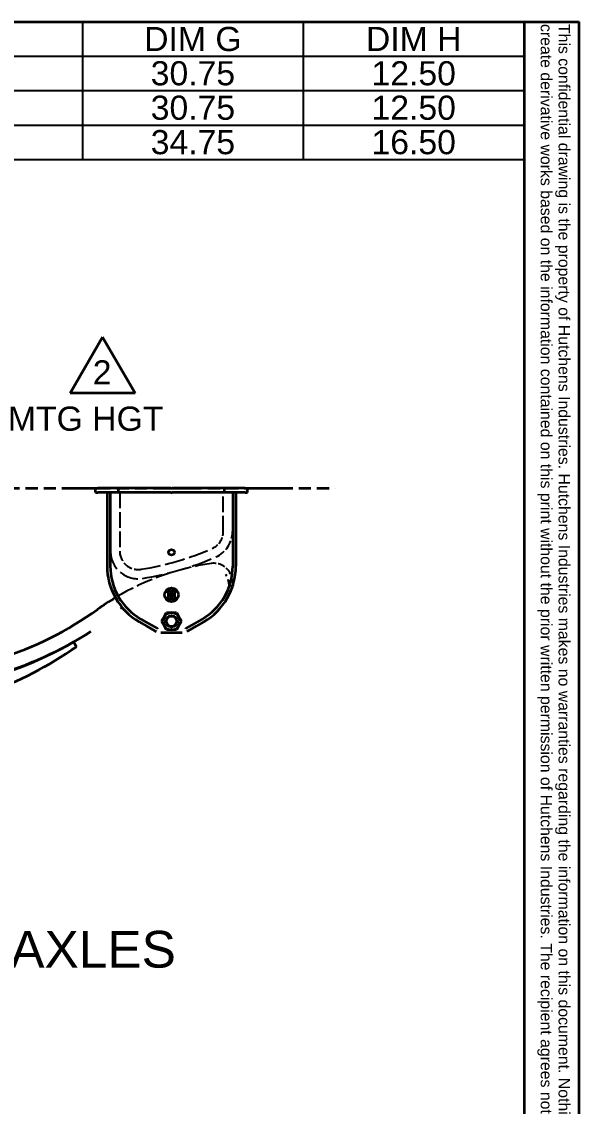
# Model space of a CAD drawing. Header units: inches. Extents: x 0 to 267, y 0 to 172.
# Drawn here: x 236.3 to 266.6, y 112.9 to 171.8 of the extents above; entities that cross this region are included whole.
import ezdxf
from ezdxf.enums import TextEntityAlignment as Align

# ---------------------------------------------------------------- set-up
doc = ezdxf.new("R2010")
doc.units = ezdxf.units.IN
doc.header["$LTSCALE"] = 8
doc.header["$MEASUREMENT"] = 0
doc.linetypes.add('DASHED', pattern=[0.2067, 0.1654, -0.0413])
doc.linetypes.add('DOUBLE_DASH_CHAIN', pattern=[1.2403, 0.6614, -0.0827, 0.1654, -0.0827, 0.1654, -0.0827])
for name, color, linetype, lineweight in [('Dimensions(Hutchens)', 7, 'Continuous', 25), ('Hidden Edges(Hutchens)', 7, 'DASHED', 25), ('Phantom Lines(Hutchens)', 7, 'DOUBLE_DASH_CHAIN', 70), ('Sketch Geometry(Hutchens)', 7, 'Continuous', 35), ('Symbols(Hutchens)', 7, 'Continuous', 25), ('Visible Edges(Hutchens)', 7, 'Continuous', 35)]:
    doc.layers.add(name, color=color, linetype=linetype, lineweight=lineweight)
doc.styles.add('Hutchens .164', font='ARIAL.TTF')
doc.styles.add('Hutchens .180', font='ARIAL.TTF')
doc.styles.add('Hutchens .25', font='ARIAL.TTF')
doc.dimstyles.new('HUTCHENS STD DIM X.XX', dxfattribs={"dimscale": 8, "dimtxt": 0.164, "dimasz": 0.18, "dimexe": 0.18, "dimexo": 0.0625, "dimgap": 0.09, "dimtad": 0, "dimtih": 1, "dimtoh": 1, "dimrnd": 1e-08, "dimzin": 4, "dimdsep": 46, "dimtxsty": 'Hutchens .164', "dimcen": 0.09, "dimclrd": 211, "dimclre": 211, "dimclrt": 7, "dimadec": 0, "dimazin": 1, "dimtfac": 0.762195, "dimtofl": 0, "dimtmove": 0, "dimatfit": 3, "dimfxl": 0, "dimtolj": 1, "dimtzin": 0, "dimlwd": 9, "dimlwe": 9, "dimarcsym": 0})

# ---------------------------------------------------------------- blocks, each defined once
blk = doc.blocks.new('Borders D-SIZE')
at = {"layer": 'Sketch Geometry(Hutchens)'}
for p, q in [((0.9537, 21.4797), (32.9537, 21.4797)), ((32.9537, 21.4797), (32.9537, 0.5117)), ((32.9537, 21.4797), (33.3287, 21.4797)), ((33.3287, 3.8867), (33.3287, 21.4797))]:
    blk.add_line(p, q, dxfattribs=at)
at = {"layer": 'Symbols(Hutchens)', "color": 7, "insert": (33.1541, 21.4641), "char_height": 0.077, "width": 17.587282, "attachment_point": 4, "rotation": 270, "line_spacing_factor": 0.944221, "style": 'Hutchens .180'}
blk.add_mtext('\\fArial|b0|i0;\\H0.0770;This confidential drawing is the property of Hutchens Industries. Hutchens Industries makes no warranties regarding the information on this document. Nothing hereon may be transmitted or disclosed in whole or in part to other parties. The recipient of this drawing agrees not use this information for manufacturing, nor will they modify, distribute, reverse engineer, or create derivative works based on the information contained on this print without the prior written permission of Hutchens Industries. The recipient agrees not to make copies of the document or reproduce in any manner the information in the document and to return it to Hutchens Industries upon request. Any use of this document is acceptance of the terms stated above. ', dxfattribs=at)
at = {"layer": 'Symbols(Hutchens)', "color": 7}
for tag, height, style, p in [('PART_NO', 0.164, 'Hutchens .164', (33.0853, 2.8866)), ('Sheet_number', 0.164, 'Hutchens .164', (33.1339, 1.1147)), ('REV', 0.18, 'Hutchens .180', (33.0853, 1.5662)), ('SHTS_(TOTAL)', 0.164, 'Hutchens .164', (33.1339, 0.6452))]:
    blk.add_attdef(tag, text='', height=height, rotation=270, dxfattribs=dict(at, style=style)).set_placement(p, align=Align.MIDDLE_CENTER)
blk = doc.blocks.new('Table1')
at = {"layer": 'Symbols(Hutchens)'}
for p, q in [((16.9537, 21.4797), (32.9537, 21.4797)), ((29.9537, 21.4797), (29.9537, 21.2456)), ((31.4537, 21.4797), (31.4537, 21.2456)), ((32.9537, 21.4797), (32.9537, 21.2456)), ((16.9537, 21.2456), (32.9537, 21.2456)), ((29.9537, 21.2456), (29.9537, 20.5434)), ((31.4537, 21.2456), (31.4537, 20.5434)), ((32.9537, 21.2456), (32.9537, 20.5434)), ((16.9537, 21.0115), (32.9537, 21.0115)), ((16.9537, 20.7774), (32.9537, 20.7774)), ((16.9537, 20.5434), (32.9537, 20.5434))]:
    blk.add_line(p, q, dxfattribs=at)
at = {"layer": 'Symbols(Hutchens)', "color": 7, "char_height": 0.164, "attachment_point": 7, "style": 'Hutchens .164'}
for s, insert in [('DIM G', (30.3727, 21.2778)), ('DIM H', (31.8791, 21.2806)), ('30.75', (30.4171, 21.0449)), ('12.50', (31.9171, 21.0449)), ('30.75', (30.4171, 20.8108)), ('12.50', (31.9171, 20.8108)), ('34.75', (30.4171, 20.5767)), ('16.50', (31.9171, 20.5767))]:
    blk.add_mtext(s, dxfattribs=dict(at, insert=insert))
blk = doc.blocks.new('*D50')
at = {"layer": 'Defpoints', "color": 0, "linetype": 'Continuous'}
for p in [(232.925, 146.469), (225.306, 139.77), (232.925, 139.77)]:
    blk.add_point(p, dxfattribs=at)
at = {"layer": 'Dimensions(Hutchens)', "color": 211, "linetype": 'Continuous', "lineweight": 9}
for p, q in [((234.365, 150.245), (232.925, 150.245)), ((232.925, 150.245), (232.925, 146.469)), ((232.925, 145.029), (232.925, 141.21)), ((225.806, 139.77), (234.365, 139.77))]:
    blk.add_line(p, q, dxfattribs=at)
at = {"layer": 'Dimensions(Hutchens)', "color": 211, "linetype": 'Continuous'}
for points in [[(232.685, 145.029), (233.165, 145.029), (232.925, 146.469)], [(232.685, 141.21), (233.165, 141.21), (232.925, 139.77)]]:
    blk.add_solid(points, dxfattribs=at)
at = {"layer": 'Dimensions(Hutchens)', "color": 7, "linetype": 'Continuous', "lineweight": 9, "insert": (239.546, 150.245), "char_height": 1.312, "attachment_point": 5, "style": 'Hutchens .164'}
blk.add_mtext('\\A1; MTG HGT', dxfattribs=at)
blk = doc.blocks.new('FLAG')
at = {"layer": 'Sketch Geometry(Hutchens)'}
for p, q in [((-0.22, -0.1905), (0, 0.1905)), ((0, 0.1905), (0.22, -0.1905)), ((0.22, -0.1905), (-0.22, -0.1905))]:
    blk.add_line(p, q, dxfattribs=at)
at = {"layer": 'Symbols(Hutchens)', "color": 7, "style": 'Hutchens .164'}
blk.add_attdef('NO:', text='', height=0.164, dxfattribs=at).set_placement((-0.0034, -0.0497), align=Align.MIDDLE_CENTER)

msp = doc.modelspace()

# ---------------------------------------------------------------- linework, layer by layer
at = {"layer": 'Hidden Edges(Hutchens)', "ltscale": 0.642537}
for p, q in [((241.1533, 143.0493), (241.1533, 146.2368)), ((241.6533, 146.2368), (241.6533, 143.0493)), ((247.2783, 144.1118), (247.2783, 146.2368)), ((247.7783, 146.2368), (247.7783, 144.1118))]:
    msp.add_line(p, q, dxfattribs=at)
at = {"layer": 'Hidden Edges(Hutchens)', "ltscale": 0.212486}
msp.add_line((247.756, 141.5395), (247.8065, 141.1929), dxfattribs=at)
at = {"layer": 'Hidden Edges(Hutchens)', "ltscale": 0.001489}
msp.add_line((247.5442, 141.5047), (247.5432, 141.5085), dxfattribs=at)
at = {"layer": 'Hidden Edges(Hutchens)', "ltscale": 0.298367}
msp.add_line((247.6233, 141.1322), (247.5442, 141.5047), dxfattribs=at)
at = {"layer": 'Hidden Edges(Hutchens)', "ltscale": 0.041251}
msp.add_line((247.7952, 141.1573), (247.6233, 141.1322), dxfattribs=at)
at = {"layer": 'Hidden Edges(Hutchens)', "ltscale": 0.763221, "flags": 128}
msp.add_lwpolyline([(247.4766, 141.692), (247.4248, 141.7783)], dxfattribs=at)
at = {"layer": 'Hidden Edges(Hutchens)', "ltscale": 0.089693, "flags": 128}
msp.add_lwpolyline([(247.4766, 141.692), (247.4797, 141.6861)], dxfattribs=at)
at = {"layer": 'Hidden Edges(Hutchens)', "ltscale": 0.101731, "flags": 128}
msp.add_lwpolyline([(247.6762, 141.8079), (247.6815, 141.7963)], dxfattribs=at)
at = {"layer": 'Hidden Edges(Hutchens)', "ltscale": 0.275691}
msp.add_arc((246.2783, 144.1118), 1, 293.630861, 0, dxfattribs=at)
at = {"layer": 'Hidden Edges(Hutchens)', "ltscale": 0.413586}
msp.add_arc((246.2783, 144.1118), 1.5, 293.630861, 0, dxfattribs=at)
at = {"layer": 'Hidden Edges(Hutchens)', "ltscale": 0.784015}
msp.add_arc((242.6533, 143.0493), 1.5, 180, 279.041225, dxfattribs=at)
at = {"layer": 'Hidden Edges(Hutchens)', "ltscale": 0.411456}
msp.add_arc((242.6533, 143.0493), 1, 180, 279.041225, dxfattribs=at)
at = {"layer": 'Hidden Edges(Hutchens)', "ltscale": 0.814862}
msp.add_arc((240.3158, 157.7395), 15.875, 279.041225, 293.630861, dxfattribs=at)
at = {"layer": 'Hidden Edges(Hutchens)', "ltscale": 0.840527}
msp.add_arc((240.3158, 157.7395), 16.375, 279.041225, 293.630861, dxfattribs=at)
at = {"layer": 'Hidden Edges(Hutchens)', "ltscale": 0.673246}
msp.add_arc((248.6448, 128.4976), 14.03, 98.28585, 121.017928, dxfattribs=at)
at = {"layer": 'Hidden Edges(Hutchens)', "ltscale": 0.306081}
msp.add_arc((246.767, 141.3916), 1, 24.602963, 98.285559, dxfattribs=at)
at = {"layer": 'Phantom Lines(Hutchens)', "lineweight": 35, "ltscale": 0.498836}
msp.add_line((193.9658, 146.4688), (253.3617, 146.4688), dxfattribs=at)
at = {"layer": 'Visible Edges(Hutchens)'}
for p, q in [((240.3408, 146.4688), (240.4658, 146.4688)), ((240.3408, 146.2368), (240.3408, 146.4688)), ((241.5908, 146.4688), (240.4658, 146.4688)), ((241.9658, 146.4688), (241.5908, 146.4688)), ((241.5908, 146.2368), (241.5908, 146.4688)), ((244.4346, 146.4688), (241.9658, 146.4688)), ((244.4658, 146.4376), (244.4346, 146.4688)), ((244.4346, 146.4688), (244.4971, 146.4688)), ((244.4346, 146.2368), (244.4658, 146.2681)), ((244.4971, 146.4688), (244.4658, 146.4376)), ((244.4658, 146.2681), (244.4971, 146.2368)), ((246.9658, 146.4688), (244.4971, 146.4688)), ((247.3408, 146.4688), (246.9658, 146.4688)), ((248.4658, 146.4688), (247.3408, 146.4688)), ((247.3408, 146.2368), (247.3408, 146.4688)), ((248.4658, 146.4688), (248.5908, 146.4688)), ((248.5908, 146.2368), (248.5908, 146.4688)), ((240.3408, 146.2368), (240.4658, 146.2368)), ((241.5908, 146.2368), (240.4658, 146.2368)), ((240.9658, 146.2368), (240.9658, 142.2368)), ((241.1388, 146.2368), (241.1388, 142.2368)), ((241.9658, 146.2368), (241.5908, 146.2368)), ((244.4346, 146.2368), (241.9658, 146.2368)), ((244.4346, 146.2368), (244.4971, 146.2368)), ((246.9658, 146.2368), (244.4971, 146.2368)), ((247.3408, 146.2368), (246.9658, 146.2368)), ((248.4658, 146.2368), (247.3408, 146.2368)), ((247.7928, 146.2368), (247.7928, 142.2368)), ((247.9658, 146.2368), (247.9658, 142.2368)), ((248.4658, 146.2368), (248.5908, 146.2368)), ((247.8114, 141.1596), (247.7952, 141.1573)), ((247.8065, 141.1929), (247.8114, 141.1596)), ((244.2471, 140.8618), (244.2471, 140.8306)), ((244.2471, 140.5181), (244.2471, 140.4868)), ((244.419, 140.8931), (244.2783, 140.8931)), ((244.2783, 140.7993), (244.2831, 140.7993)), ((244.2831, 140.5493), (244.2783, 140.5493)), ((244.2783, 140.4556), (244.419, 140.4556)), ((244.2831, 140.7993), (244.2831, 140.5493)), ((244.4081, 140.7993), (244.419, 140.7993)), ((244.4081, 140.7929), (244.4081, 140.7993)), ((244.4081, 140.5493), (244.4081, 140.5558)), ((244.419, 140.5493), (244.4081, 140.5493)), ((244.4502, 140.8306), (244.4502, 140.8618)), ((244.4502, 140.4868), (244.4502, 140.5181)), ((244.4815, 140.8618), (244.4815, 140.8306)), ((244.4815, 140.5181), (244.4815, 140.4868)), ((244.6533, 140.8931), (244.5127, 140.8931)), ((244.5127, 140.7993), (244.5236, 140.7993)), ((244.5236, 140.5493), (244.5127, 140.5493)), ((244.5127, 140.4556), (244.6533, 140.4556)), ((244.5236, 140.7993), (244.5236, 140.7929)), ((244.5236, 140.5558), (244.5236, 140.5493)), ((244.6486, 140.7993), (244.6533, 140.7993)), ((244.6486, 140.5493), (244.6486, 140.7993)), ((244.6533, 140.5493), (244.6486, 140.5493)), ((244.6846, 140.8306), (244.6846, 140.8618)), ((244.6846, 140.4868), (244.6846, 140.5181)), ((242.7158, 139.2058), (243.127, 138.9684)), ((242.8023, 139.3556), (243.2135, 139.1182)), ((243.9243, 139.2368), (244.0597, 139.4713)), ((244.0597, 139.0023), (243.9243, 139.2368)), ((244.0597, 139.4713), (244.1951, 139.7058)), ((244.1951, 139.7058), (244.4658, 139.7058)), ((244.4658, 139.7058), (244.7366, 139.7058)), ((244.7366, 139.7058), (244.872, 139.4713)), ((244.872, 139.4713), (245.0074, 139.2368)), ((245.0074, 139.2368), (244.872, 139.0023)), ((246.1293, 139.3556), (245.7182, 139.1182)), ((246.2158, 139.2058), (245.8047, 138.9684)), ((243.127, 138.9684), (243.5658, 138.715)), ((243.2135, 139.1182), (243.7013, 138.8365)), ((243.5658, 138.715), (243.6252, 138.6807)), ((243.6252, 138.6807), (243.6285, 138.6788)), ((245.0532, 138.6118), (243.8785, 138.6118)), ((244.1951, 138.7678), (244.0597, 139.0023)), ((244.4658, 138.7678), (244.1951, 138.7678)), ((244.7366, 138.7678), (244.4658, 138.7678)), ((244.872, 139.0023), (244.7366, 138.7678)), ((245.7182, 139.1182), (245.2303, 138.8365)), ((245.3065, 138.6807), (245.3032, 138.6788)), ((245.3658, 138.715), (245.3065, 138.6807)), ((245.8047, 138.9684), (245.3658, 138.715)), ((239.1467, 138.1149), (239.2972, 137.8557))]:
    msp.add_line(p, q, dxfattribs=at)
at = {"layer": 'Visible Edges(Hutchens)', "flags": 128}
for points in [[(241.7923, 139.978), (241.6935, 139.9089)], [(243.6285, 138.6788), (243.632, 138.6768)], [(243.7013, 138.8365), (243.7034, 138.833)], [(243.7247, 138.759), (243.7264, 138.7518)], [(245.2069, 138.759), (245.2053, 138.7518)], [(245.2303, 138.8365), (245.2283, 138.833)], [(245.3032, 138.6788), (245.2997, 138.6768)]]:
    msp.add_lwpolyline(points, dxfattribs=at)
at = {"layer": 'Visible Edges(Hutchens)'}
for centre, radius in [((244.4658, 142.9868), 0.1563), ((244.4658, 140.6743), 0.375), ((244.4658, 140.6743), 0.0781), ((244.4658, 139.2368), 0.3126), ((244.4658, 139.2368), 0.3125), ((244.4658, 139.2368), 0.28)]:
    msp.add_circle(centre, radius, dxfattribs=at)
for centre, radius, start, end in [((244.4658, 142.2368), 3.5, 179.999996, 240), ((244.4658, 142.2368), 3.327, 179.999996, 240), ((244.4658, 142.2368), 3.327, 300, 0.000004), ((244.4658, 142.2368), 3.5, 300, 0.000004), ((248.6448, 128.4976), 14.03, 121.017928, 125.742356), ((244.2783, 140.8618), 0.0312, 90, 180), ((244.2783, 140.8306), 0.0313, 180, 270), ((244.2783, 140.5181), 0.0312, 90, 180), ((244.2783, 140.4868), 0.0313, 180, 270), ((244.4658, 140.6743), 0.117, 126.894057, 233.105943), ((244.3768, 140.7929), 0.0312, 306.894057, 0), ((244.3768, 140.5558), 0.0312, 0, 53.105943), ((244.419, 140.8618), 0.0312, 0, 90), ((244.419, 140.8306), 0.0312, 270, 0), ((244.419, 140.5181), 0.0312, 0, 90), ((244.419, 140.4868), 0.0312, 270, 0), ((244.5127, 140.8618), 0.0312, 90, 180), ((244.5127, 140.8306), 0.0312, 180, 270), ((244.5127, 140.5181), 0.0312, 90, 180), ((244.5127, 140.4868), 0.0312, 180, 270), ((244.5548, 140.7929), 0.0312, 180, 233.105943), ((244.5548, 140.5558), 0.0312, 126.894057, 180), ((244.4658, 140.6743), 0.117, 306.894057, 53.105943), ((244.6533, 140.8618), 0.0313, 0, 90), ((244.6533, 140.8306), 0.0312, 270, 0), ((244.6533, 140.5181), 0.0313, 0, 90), ((244.6533, 140.4868), 0.0312, 270, 0), ((229.4881, 155.1154), 18.7646, 269.32273, 305.742372), ((244.4658, 139.2368), 0.469, 150, 210), ((244.4658, 139.2368), 0.469, 90, 150), ((244.4658, 139.2368), 0.469, 30, 90), ((244.4658, 139.2368), 0.469, 330, 30), ((229.4882, 155.1154), 19.5526, 269.32273, 302.787543), ((244.4658, 139.2368), 0.469, 210, 270), ((244.4658, 139.2368), 0.469, 270, 330), ((229.484, 154.7551), 19.2423, 269.322694, 300.14307), ((227.9566, 153.8723), 19.625, 289.241311, 305.30067)]:
    msp.add_arc(centre, radius, start, end, dxfattribs=at)

# ---------------------------------------------------------------- block references
at = {"xscale": 8, "yscale": 8, "zscale": 8}
for name in ['Borders D-SIZE', 'Table1']:
    msp.add_blockref(name, (0, 0), dxfattribs=at)
msp.add_blockref('FLAG', (240.7241, 153.1685), dxfattribs=at).add_auto_attribs({'NO:': '2'})

# ---------------------------------------------------------------- texts
at = {"layer": 'Symbols(Hutchens)', "color": 7, "insert": (196.4259, 120.3763), "char_height": 2, "attachment_point": 7, "style": 'Hutchens .25'}
msp.add_mtext('UNDERSLUNG OPTION - ALL AXLES', dxfattribs=at)

# ---------------------------------------------------------------- dimensions: what is measured, and where the dimension line sits
at = {"layer": 'Dimensions(Hutchens)', "color": 211, "linetype": 'Continuous', "lineweight": 9}
dim = msp.add_linear_dim(base=(232.9246, 139.7699), p1=(232.9246, 146.4688), p2=(225.3065, 139.7699), angle=270, text=' MTG HGT', dimstyle='HUTCHENS STD DIM X.XX', override={"dimdec": 2, "dimse1": 1, "dimtp": 0, "dimtm": 0, "dimtdec": 2, "dimtmove": 1, "dimatfit": 2}, dxfattribs=at)
dim.commit()
dim.dimension.update_dxf_attribs({"geometry": '*D50', "text_midpoint": (233.0489, 150.2453), "dimtype": 160})

doc.saveas('drawing.dxf')
